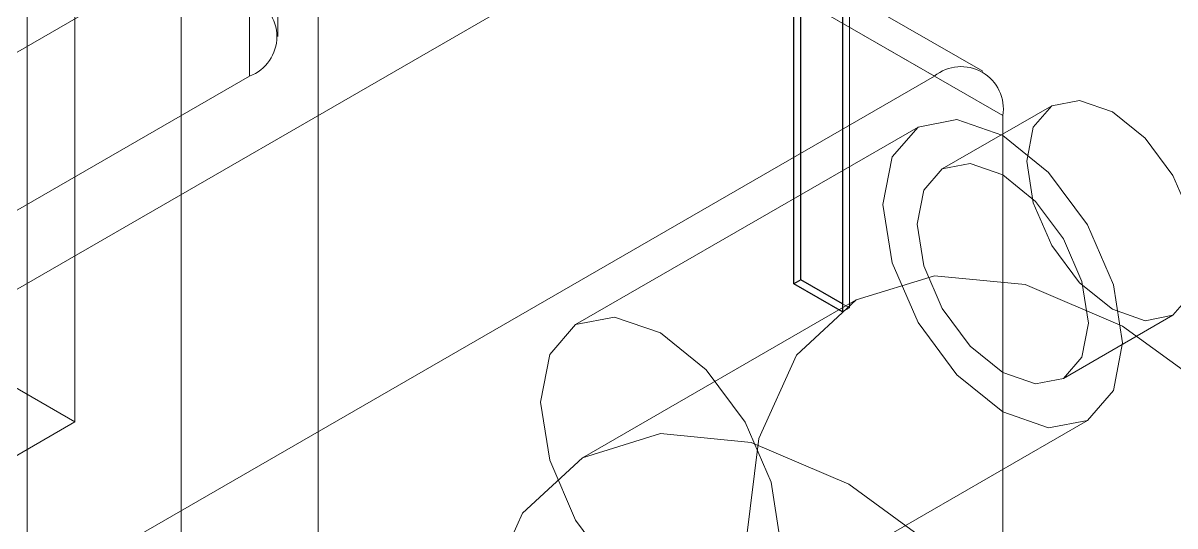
# Model space of a CAD drawing. Header units: millimetres. Extents: x 108 to 5832, y 144 to 4056.
# Drawn here: x 4464.36 to 4476.26, y 3263.43 to 3268.63 of the extents above; entities that cross this region are included whole.
import ezdxf

# ---------------------------------------------------------------- set-up
doc = ezdxf.new("R2010")
doc.units = ezdxf.units.MM
doc.header["$LTSCALE"] = 20
doc.linetypes.add('HIDDEN', pattern=[1.905, 1.27, -0.635])

msp = doc.modelspace()

# ---------------------------------------------------------------- linework, layer by layer
at = {"color": 1, "linetype": 'HIDDEN', "lineweight": 18}
for p, q in [((4464.403, 3243.859), (4464.403, 3291.218)), ((4467.408, 3278.287), (4467.408, 3257.873)), ((4476.6, 3272.98), (4459.63, 3263.183)), ((4465.286, 3272.98), (4473.772, 3268.082)), ((4474.272, 3268.131), (4465.786, 3273.03)), ((4465.994, 3254.608), (4465.994, 3272.572)), ((4474.479, 3267.673), (4465.994, 3272.572)), ((4472.896, 3272.167), (4472.896, 3265.686)), ((4466.994, 3268.49), (4466.994, 3270.123)), ((4456.448, 3263.796), (4466.701, 3269.715)), ((4466.701, 3269.715), (4466.701, 3268.082)), ((4464.898, 3269.408), (4464.898, 3264.509)), ((4456.448, 3262.163), (4466.701, 3268.082)), ((4473.772, 3268.082), (4461.044, 3260.734)), ((4474.985, 3267.775), (4473.854, 3267.122)), ((4474.479, 3250.526), (4474.479, 3267.673)), ((4473.604, 3267.555), (4470.068, 3265.514)), ((4460.796, 3266.877), (4464.898, 3264.509)), ((4472.966, 3265.771), (4470.138, 3264.138)), ((4472.896, 3265.686), (4472.825, 3265.727)), ((4472.896, 3265.686), (4472.825, 3265.645)), ((4475.104, 3264.957), (4476.235, 3265.61)), ((4471.818, 3262.483), (4475.354, 3264.524)), ((4464.898, 3264.509), (4463.448, 3263.672))]:
    msp.add_line(p, q, dxfattribs=at)
at = {"color": 7, "linetype": 'Continuous', "lineweight": 25}
for p, q in [((4472.825, 3272.126), (4472.825, 3265.645)), ((4472.392, 3265.977), (4472.392, 3271.793)), ((4472.321, 3265.936), (4472.321, 3271.752)), ((4472.392, 3265.977), (4472.321, 3265.936)), ((4472.825, 3265.727), (4472.392, 3265.977)), ((4472.825, 3265.645), (4472.321, 3265.936))]:
    msp.add_line(p, q, dxfattribs=at)
at = {"color": 1, "linetype": 'HIDDEN', "lineweight": 18, "flags": 128}
for points in [[(4476.494, 3266.182), (4476.427, 3266.612), (4476.235, 3267.054), (4475.948, 3267.44), (4475.61, 3267.713), (4475.272, 3267.831), (4474.985, 3267.775), (4474.794, 3267.555), (4474.726, 3267.203), (4474.794, 3266.773), (4474.985, 3266.332), (4475.272, 3265.945), (4475.61, 3265.672), (4475.948, 3265.554), (4476.235, 3265.61), (4476.427, 3265.831), (4476.494, 3266.182)], [(4475.716, 3265.325), (4475.622, 3265.926), (4475.354, 3266.545), (4474.952, 3267.086), (4474.479, 3267.469), (4474.005, 3267.633), (4473.604, 3267.555), (4473.336, 3267.246), (4473.241, 3266.754), (4473.336, 3266.153), (4473.604, 3265.534), (4474.005, 3264.993), (4474.479, 3264.611), (4474.952, 3264.446), (4475.354, 3264.524), (4475.622, 3264.833), (4475.716, 3265.325)], [(4475.363, 3265.529), (4475.295, 3265.959), (4475.104, 3266.4), (4474.817, 3266.787), (4474.479, 3267.06), (4474.141, 3267.178), (4473.854, 3267.122), (4473.662, 3266.902), (4473.595, 3266.55), (4473.662, 3266.12), (4473.854, 3265.679), (4474.141, 3265.292), (4474.479, 3265.019), (4474.817, 3264.901), (4475.104, 3264.957), (4475.295, 3265.178), (4475.363, 3265.529)], [(4475.716, 3256.517), (4474.71, 3257.251), (4473.772, 3258.241), (4472.966, 3259.419), (4472.348, 3260.706), (4471.96, 3262.014), (4471.827, 3263.253), (4471.96, 3264.338), (4472.348, 3265.197), (4472.966, 3265.771), (4473.772, 3266.019), (4474.71, 3265.927), (4475.716, 3265.498), (4476.723, 3264.764), (4477.661, 3263.774), (4478.466, 3262.596), (4479.084, 3261.309), (4479.473, 3260.001), (4479.605, 3258.762), (4479.473, 3257.677), (4479.084, 3256.818), (4478.466, 3256.244), (4477.661, 3255.996), (4476.723, 3256.089), (4475.716, 3256.517)], [(4472.181, 3263.284), (4472.087, 3263.885), (4471.818, 3264.504), (4471.417, 3265.045), (4470.943, 3265.428), (4470.47, 3265.592), (4470.068, 3265.514), (4469.8, 3265.205), (4469.706, 3264.713), (4469.8, 3264.112), (4470.068, 3263.493), (4470.47, 3262.952), (4470.943, 3262.57), (4471.417, 3262.405), (4471.818, 3262.483), (4472.087, 3262.792), (4472.181, 3263.284)], [(4472.888, 3254.884), (4471.881, 3255.618), (4470.943, 3256.608), (4470.138, 3257.787), (4469.52, 3259.074), (4469.131, 3260.381), (4468.999, 3261.62), (4469.131, 3262.706), (4469.52, 3263.565), (4470.138, 3264.138), (4470.943, 3264.387), (4471.881, 3264.294), (4472.888, 3263.866), (4473.894, 3263.132), (4474.832, 3262.141), (4475.638, 3260.963), (4476.256, 3259.676), (4476.644, 3258.368), (4476.777, 3257.13), (4476.644, 3256.044), (4476.256, 3255.185), (4475.638, 3254.612), (4474.832, 3254.363), (4473.894, 3254.456), (4472.888, 3254.884)]]:
    msp.add_lwpolyline(points, dxfattribs=at)
at = {"color": 1, "linetype": 'HIDDEN', "lineweight": 18}
for centre, start, end in [((4466.546, 3268.49), 290.7756, 69.2185), ((4474.048, 3267.743), 350.7887, 129.2094)]:
    msp.add_arc(centre, 0.437, start, end, dxfattribs=at)

doc.saveas('drawing.dxf')
